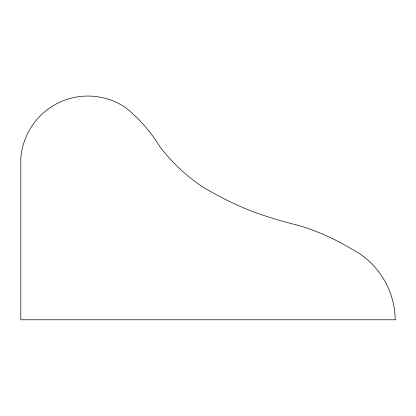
<?xml version="1.0" encoding="UTF-8"?>
<svg xmlns="http://www.w3.org/2000/svg" width="416" height="416" viewBox="0 0 416 416"><rect width="100%" height="100%" fill="white"/><g stroke="black" fill="none" stroke-linecap="round" stroke-linejoin="round"><path stroke-width="0.62" d="M395.2 319.779L20.8 319.779L20.8 158.751A67.262 67.262 0 0 1 125.663 107.645A150.847 150.847 0 0 1 160.051 146.936A178.214 178.214 0 0 0 202.639 186.883A328.094 328.094 0 0 0 253.568 211.91A439.826 439.826 0 0 0 298.272 225.337A228.041 228.041 0 0 1 350.631 248.461A80.907 80.907 0 0 1 395.2 319.779"/></g></svg>
